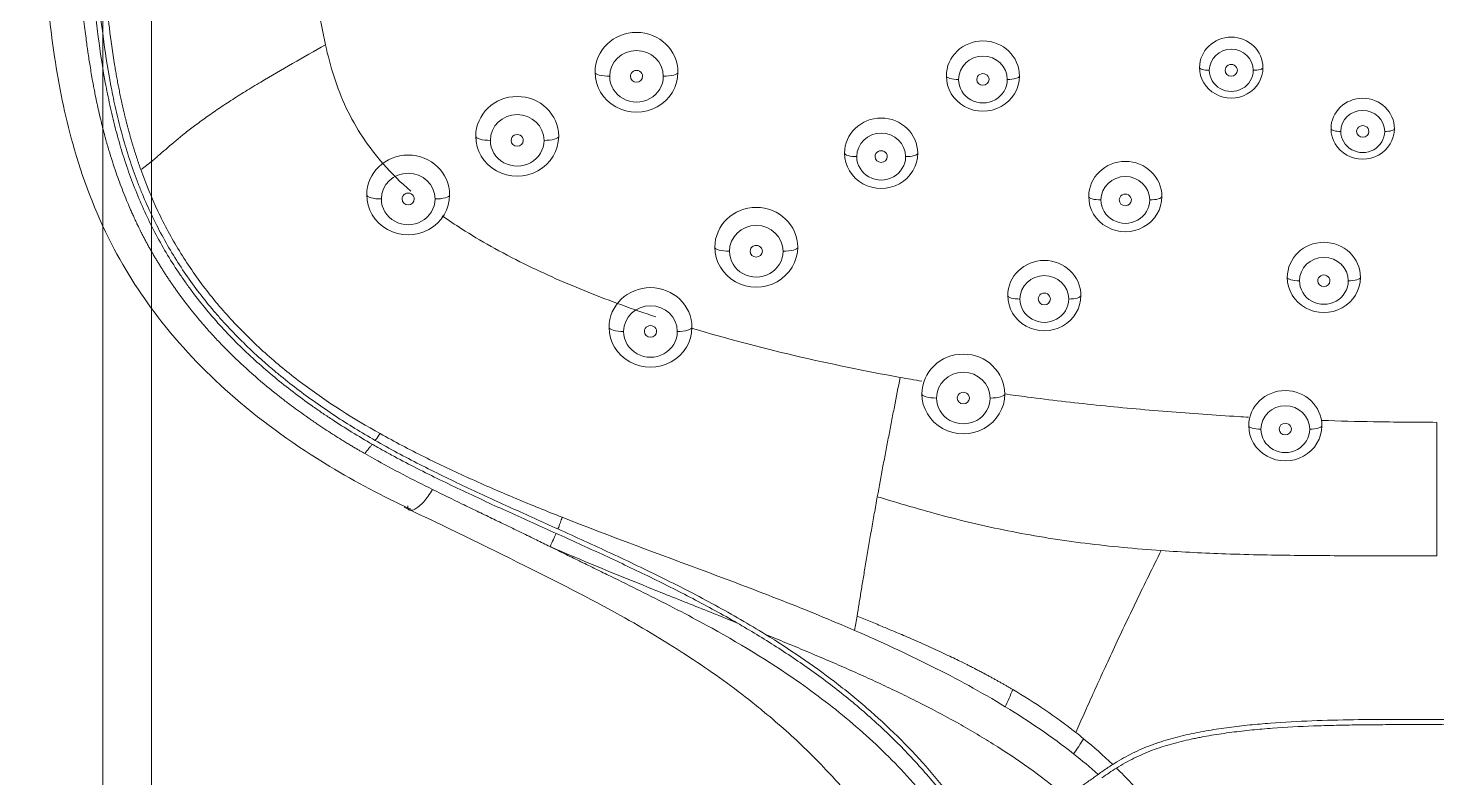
# Model space of a CAD drawing. Header units: millimetres. Extents: x -6909 to -4533, y -2578 to 782.
# Drawn here: x -5929.5 to -5871.7, y -678.6 to -647.8 of the extents above; entities that cross this region are included whole.
import ezdxf

# ---------------------------------------------------------------- set-up
doc = ezdxf.new("R2010")
doc.units = ezdxf.units.MM

msp = doc.modelspace()

# ---------------------------------------------------------------- linework, layer by layer
at = {"linetype": 'Continuous', "lineweight": 13}
msp.add_line((-5926.414, -1339.684), (-5926.414, -369.386), dxfattribs=at)
at = {"linetype": 'Continuous', "lineweight": 18}
msp.add_line((-5924.414, -369.386), (-5924.414, -1339.684), dxfattribs=at)
at = {"linetype": 'Continuous', "lineweight": 18, "extrusion": (0, 0, -1)}
for centre, major_axis, start_param, end_param in [((-5904.531, -649.643), (1.7, 0), 3.141593, 6.283185), ((-5890.326, -649.801), (1.5, 0), 3.141593, 6.283185), ((-5880.143, -649.453), (1.3, 0), 3.141593, 6.283185), ((-5904.531, -649.643), (1.7, 0), 0, 3.141593), ((-5904.531, -649.809), (-0.25, 0), 0, 3.141593), ((-5890.326, -649.801), (1.5, 0), 0, 3.141593), ((-5890.326, -649.939), (-0.25, 0), 0, 3.141593), ((-5880.143, -649.453), (1.3, 0), 0, 3.141593), ((-5880.143, -649.564), (-0.25, 0), 0, 3.141593), ((-5880.143, -649.564), (-0.25, 0), 3.141593, 6.283185), ((-5904.531, -649.809), (-0.25, 0), 3.141593, 6.283185), ((-5890.326, -649.939), (-0.25, 0), 3.141593, 6.283185), ((-5909.422, -652.271), (1.7, 0), 3.141593, 6.283185), ((-5874.753, -651.96), (1.3, 0), 3.141593, 6.283185), ((-5894.499, -652.963), (1.5, 0), 3.141593, 6.283185), ((-5874.753, -651.96), (1.3, 0), 0, 3.141593), ((-5874.753, -652.07), (-0.25, 0), 0, 3.141593), ((-5874.753, -652.07), (-0.25, 0), 3.141593, 6.283185), ((-5909.422, -652.271), (1.7, 0), 0, 3.141593), ((-5909.422, -652.437), (-0.25, 0), 0, 3.141593), ((-5909.422, -652.437), (-0.25, 0), 3.141593, 6.283185), ((-5913.893, -654.673), (1.7, 0), 3.141593, 6.283185), ((-5894.499, -652.963), (1.5, 0), 0, 3.141593), ((-5894.499, -653.101), (-0.25, 0), 0, 3.141593), ((-5894.499, -653.101), (-0.25, 0), 3.141593, 6.283185), ((-5884.488, -654.739), (1.5, 0), 3.141593, 6.283185), ((-5913.893, -654.673), (1.7, 0), 0, 3.141593), ((-5913.893, -654.839), (-0.25, 0), 0, 3.141593), ((-5913.893, -654.839), (-0.25, 0), 3.141593, 6.283185), ((-5884.488, -654.739), (1.5, 0), 0, 3.141593), ((-5884.488, -654.878), (-0.25, 0), 0, 3.141593), ((-5884.488, -654.878), (-0.25, 0), 3.141593, 6.283185), ((-5899.62, -656.816), (1.7, 0), 3.141593, 6.283185), ((-5876.346, -658.056), (1.5, 0), 3.141593, 6.283185), ((-5899.62, -656.816), (1.7, 0), 0, 3.141593), ((-5899.62, -656.982), (-0.25, 0), 0, 3.141593), ((-5899.62, -656.982), (-0.25, 0), 3.141593, 6.283185), ((-5887.809, -658.801), (1.5, 0), 3.141593, 6.283185), ((-5876.346, -658.056), (1.5, 0), 0, 3.141593), ((-5876.346, -658.194), (-0.25, 0), 0, 3.141593), ((-5876.346, -658.194), (-0.25, 0), 3.141593, 6.283185), ((-5903.958, -660.104), (1.7, 0), 3.141593, 6.283185), ((-5887.809, -658.801), (1.5, 0), 0, 3.141593), ((-5887.809, -658.939), (-0.25, 0), 0, 3.141593), ((-5887.809, -658.939), (-0.25, 0), 3.141593, 6.283185), ((-5903.958, -660.104), (1.7, 0), 0, 3.141593), ((-5903.958, -660.27), (-0.25, 0), 0, 3.141593), ((-5903.958, -660.27), (-0.25, 0), 3.141593, 6.283185), ((-5891.13, -662.835), (1.7, 0), 3.141593, 6.283185), ((-5891.13, -662.835), (1.7, 0), 0, 3.141593), ((-5891.13, -663.001), (-0.25, 0), 0, 3.141593), ((-5891.13, -663.001), (-0.25, 0), 3.141593, 6.283185), ((-5877.928, -664.135), (1.5, 0), 3.141593, 6.283185), ((-5877.928, -664.135), (1.5, 0), 0, 3.141593), ((-5877.928, -664.274), (-0.25, 0), 0, 3.141593), ((-5877.928, -664.274), (-0.25, 0), 3.141593, 6.283185)]:
    msp.add_ellipse(centre, major_axis=major_axis, ratio=0.960893, start_param=start_param, end_param=end_param, dxfattribs=at)
at = {"linetype": 'Continuous', "lineweight": 13, "extrusion": (0, 0, -1)}
for centre, major_axis, ratio, start_param, end_param in [((-5904.531, -649.809), (1.1, 0), 0.960893, 3.141593, 6.283185), ((-5890.326, -649.939), (1, 0), 0.960893, 3.141593, 6.283185), ((-5880.143, -649.564), (0.9, 0), 0.960893, 3.141593, 6.283185), ((-5905.631, -649.643), (0.6, 0), 0.276921, 1.570786, 3.141593), ((-5903.431, -649.643), (-0.6, 0), 0.276921, 3.141593, 4.712399), ((-5891.326, -649.801), (0.5, 0), 0.276921, 1.570787, 3.141593), ((-5889.326, -649.801), (-0.5, 0), 0.276921, 3.141593, 4.712399), ((-5881.043, -649.453), (0.4, 0), 0.276921, 1.570794, 3.141593), ((-5880.143, -649.564), (0.9, 0), 0.960893, 0, 3.141593), ((-5879.243, -649.453), (-0.4, 0), 0.276921, 3.141593, 4.712391), ((-5904.531, -649.809), (1.1, 0), 0.960893, 0, 3.141593), ((-5890.326, -649.939), (1, 0), 0.960893, 0, 3.141593), ((-5909.422, -652.437), (1.1, 0), 0.960893, 3.141593, 6.283185), ((-5874.753, -652.07), (0.9, 0), 0.960893, 3.141593, 6.283185), ((-5875.653, -651.96), (0.4, 0), 0.276921, 1.570794, 3.141593), ((-5874.753, -652.07), (0.9, 0), 0.960893, 0, 3.141593), ((-5873.853, -651.96), (-0.4, 0), 0.276921, 3.141593, 4.712391), ((-5910.522, -652.271), (0.6, 0), 0.276921, 1.570786, 3.141593), ((-5909.422, -652.437), (1.1, 0), 0.960893, 0, 3.141593), ((-5908.322, -652.271), (-0.6, 0), 0.276921, 3.141593, 4.712399), ((-5894.499, -653.101), (1, 0), 0.960893, 3.141593, 6.283185), ((-5895.499, -652.963), (0.5, 0), 0.276921, 1.570787, 3.141593), ((-5894.499, -653.101), (1, 0), 0.960893, 0, 3.141593), ((-5893.499, -652.963), (-0.5, 0), 0.276921, 3.141593, 4.712399), ((-5913.893, -654.839), (1.1, 0), 0.960893, 3.141593, 6.283185), ((-5884.488, -654.878), (1, 0), 0.960893, 3.141593, 6.283185), ((-5914.993, -654.673), (0.6, 0), 0.276921, 1.570786, 3.141593), ((-5913.893, -654.839), (1.1, 0), 0.960893, 0, 3.141593), ((-5912.793, -654.673), (-0.6, 0), 0.276921, 3.141593, 4.712399), ((-5885.488, -654.739), (0.5, 0), 0.276921, 1.570787, 3.141593), ((-5884.488, -654.878), (1, 0), 0.960893, 0, 3.141593), ((-5883.488, -654.739), (-0.5, 0), 0.276921, 3.141593, 4.712399), ((-5899.62, -656.982), (1.1, 0), 0.960893, 3.141593, 6.283185), ((-5900.72, -656.816), (0.6, 0), 0.276921, 1.570786, 3.141593), ((-5899.62, -656.982), (1.1, 0), 0.960893, 0, 3.141593), ((-5898.52, -656.816), (-0.6, 0), 0.276921, 3.141593, 4.712399), ((-5876.346, -658.194), (1, 0), 0.960893, 3.141593, 6.283185), ((-5887.809, -658.939), (1, 0), 0.960893, 3.141593, 6.283185), ((-5877.346, -658.056), (0.5, 0), 0.276921, 1.570787, 3.141593), ((-5876.346, -658.194), (1, 0), 0.960893, 0, 3.141593), ((-5875.346, -658.056), (-0.5, 0), 0.276921, 3.141593, 4.712399), ((-5888.809, -658.801), (0.5, 0), 0.276921, 1.570787, 3.141593), ((-5887.809, -658.939), (1, 0), 0.960893, 0, 3.141593), ((-5886.809, -658.801), (-0.5, 0), 0.276921, 3.141593, 4.712399), ((-5903.958, -660.27), (1.1, 0), 0.960893, 3.141593, 6.283185), ((-5905.058, -660.104), (0.6, 0), 0.276921, 1.570786, 3.141593), ((-5902.858, -660.104), (-0.6, 0), 0.276921, 3.141593, 4.712399), ((-5903.958, -660.27), (1.1, 0), 0.960893, 0, 3.141593), ((-5891.13, -663.001), (1.1, 0), 0.960893, 3.141593, 6.283185), ((-5892.23, -662.835), (0.6, 0), 0.276921, 1.570786, 3.141593), ((-5891.13, -663.001), (1.1, 0), 0.960893, 0, 3.141593), ((-5890.03, -662.835), (-0.6, 0), 0.276921, 3.141593, 4.712399), ((-5877.928, -664.274), (1, 0), 0.960893, 3.141593, 6.283185), ((-5878.928, -664.135), (0.5, 0), 0.276921, 1.570787, 3.141593), ((-5876.928, -664.135), (-0.5, 0), 0.276921, 3.141593, 4.712399), ((-5877.928, -664.274), (1, 0), 0.960893, 0, 3.141593)]:
    msp.add_ellipse(centre, major_axis=major_axis, ratio=ratio, start_param=start_param, end_param=end_param, dxfattribs=at)
at = {"linetype": 'Continuous', "lineweight": 18}
for points, knots in [([(-5913.781, -667.56), (-5914.933, -667.036), (-5917.45, -665.699), (-5920.97, -663.203), (-5923.996, -660.1), (-5926.282, -656.563), (-5927.685, -652.832), (-5928.413, -649.207), (-5928.981, -643.977), (-5929.201, -636.872), (-5929.419, -630.788), (-5929.475, -627.73)], [0, 0, 0, 0, 0.080001, 0.182023, 0.274525, 0.357627, 0.45375, 0.533198, 0.599698, 0.798874, 1, 1, 1, 1]), ([(-5926.809, -636.38), (-5926.808, -636.418), (-5926.805, -636.511), (-5926.799, -636.673), (-5926.792, -636.907), (-5926.784, -637.135), (-5926.777, -637.34), (-5926.772, -637.489), (-5926.766, -637.656), (-5926.759, -637.853), (-5926.75, -638.078), (-5926.739, -638.376), (-5926.721, -638.842), (-5926.693, -639.568), (-5926.654, -640.525), (-5926.609, -641.61), (-5926.557, -642.718), (-5926.496, -643.824), (-5926.432, -644.79), (-5926.362, -645.71), (-5926.277, -646.676), (-5926.143, -647.915), (-5926.009, -648.87), (-5925.913, -649.451), (-5925.893, -649.569), (-5925.872, -649.688), (-5925.851, -649.807), (-5925.829, -649.927), (-5925.807, -650.047), (-5925.784, -650.167), (-5925.76, -650.287), (-5925.736, -650.408), (-5925.712, -650.529), (-5925.687, -650.651), (-5925.661, -650.772), (-5925.634, -650.894), (-5925.607, -651.016), (-5925.579, -651.139), (-5925.551, -651.261), (-5925.521, -651.384), (-5925.492, -651.508), (-5925.461, -651.631), (-5925.429, -651.755), (-5925.397, -651.879), (-5925.364, -652.003), (-5925.33, -652.127), (-5925.296, -652.252), (-5925.26, -652.377), (-5925.224, -652.502), (-5925.187, -652.627), (-5925.149, -652.753), (-5925.11, -652.878), (-5925.07, -653.004), (-5925.03, -653.13), (-5924.988, -653.256), (-5924.945, -653.382), (-5924.902, -653.509), (-5924.872, -653.593), (-5924.857, -653.635)], [0, 0, 0, 0, 0.006652, 0.015948, 0.027889, 0.047021, 0.055232, 0.063161, 0.072765, 0.084045, 0.097001, 0.111631, 0.135454, 0.177182, 0.236792, 0.300462, 0.364177, 0.427897, 0.491105, 0.531026, 0.58664, 0.658165, 0.745647, 0.752522, 0.75942, 0.766341, 0.773285, 0.780252, 0.787241, 0.794254, 0.801289, 0.808347, 0.815428, 0.822532, 0.829658, 0.836808, 0.84398, 0.851176, 0.858394, 0.865635, 0.8729, 0.880187, 0.887498, 0.894833, 0.90219, 0.909572, 0.916977, 0.924406, 0.931858, 0.939335, 0.946836, 0.95436, 0.961909, 0.96948, 0.977075, 0.984694, 0.992335, 1, 1, 1, 1]), ([(-5915.369, -664.892), (-5915.934, -664.567), (-5916.488, -664.227), (-5917.165, -663.781), (-5917.3, -663.691), (-5917.568, -663.508), (-5917.702, -663.415), (-5918.098, -663.134), (-5918.358, -662.943), (-5919.125, -662.357), (-5919.619, -661.95), (-5920.567, -661.097), (-5921.021, -660.653), (-5921.885, -659.722), (-5922.296, -659.235), (-5922.778, -658.599), (-5922.921, -658.405), (-5923.059, -658.209), (-5923.151, -658.077), (-5923.197, -658.011), (-5923.422, -657.679), (-5923.594, -657.41), (-5924.085, -656.593), (-5924.381, -656.035), (-5924.912, -654.897), (-5925.148, -654.316), (-5925.46, -653.428), (-5925.558, -653.129), (-5925.74, -652.527), (-5925.867, -652.072), (-5925.982, -651.611), (-5926.055, -651.303), (-5926.09, -651.148), (-5926.192, -650.685), (-5926.254, -650.376), (-5926.426, -649.446), (-5926.52, -648.825), (-5926.641, -647.892), (-5926.678, -647.58), (-5926.746, -646.956), (-5926.777, -646.644), (-5926.862, -645.708), (-5926.909, -645.082), (-5926.991, -643.83), (-5927.026, -643.204), (-5927.119, -641.324), (-5927.167, -640.069), (-5927.216, -638.814)], [0, 0, 0, 0, 0.0625, 0.0625, 0.078125, 0.078125, 0.09375, 0.09375, 0.125, 0.125, 0.1875, 0.1875, 0.25, 0.25, 0.3125, 0.3125, 0.328125, 0.335938, 0.335938, 0.34375, 0.34375, 0.375, 0.375, 0.4375, 0.4375, 0.5, 0.5, 0.53125, 0.53125, 0.5625, 0.578125, 0.578125, 0.59375, 0.59375, 0.625, 0.625, 0.6875, 0.6875, 0.71875, 0.71875, 0.75, 0.75, 0.8125, 0.8125, 0.875, 0.875, 1, 1, 1, 1]), ([(-5927.016, -638.805), (-5926.992, -639.43), (-5926.968, -640.055), (-5926.917, -641.305), (-5926.889, -641.93), (-5926.827, -643.179), (-5926.791, -643.804), (-5926.73, -644.74), (-5926.708, -645.052), (-5926.66, -645.676), (-5926.635, -645.988), (-5926.55, -646.922), (-5926.485, -647.544), (-5926.324, -648.784), (-5926.23, -649.403), (-5926.088, -650.173), (-5926.058, -650.326), (-5925.997, -650.634), (-5925.9, -651.093), (-5925.72, -651.854), (-5925.552, -652.457), (-5925.371, -653.057), (-5925.274, -653.355), (-5925.118, -653.799), (-5925.064, -653.947), (-5924.953, -654.241), (-5924.78, -654.68), (-5924.593, -655.11), (-5924.329, -655.676), (-5924.189, -655.956), (-5923.896, -656.506), (-5923.743, -656.777), (-5923.26, -657.579), (-5922.909, -658.098), (-5922.338, -658.852), (-5922.141, -659.099), (-5921.885, -659.403), (-5921.833, -659.464), (-5921.729, -659.585), (-5921.572, -659.765), (-5921.412, -659.942), (-5920.87, -660.525), (-5920.414, -660.971), (-5919.879, -661.451), (-5919.819, -661.504), (-5919.698, -661.61), (-5919.638, -661.663), (-5919.456, -661.819), (-5919.088, -662.128), (-5918.712, -662.426), (-5917.949, -663.007), (-5917.426, -663.376), (-5916.355, -664.08), (-5915.807, -664.415), (-5915.248, -664.736)], [0, 0, 0, 0, 0.0625, 0.0625, 0.125, 0.125, 0.1875, 0.1875, 0.21875, 0.21875, 0.25, 0.25, 0.3125, 0.3125, 0.375, 0.375, 0.390625, 0.390625, 0.40625, 0.4375, 0.46875, 0.46875, 0.5, 0.5, 0.515625, 0.515625, 0.53125, 0.5625, 0.5625, 0.59375, 0.59375, 0.625, 0.625, 0.6875, 0.6875, 0.71875, 0.71875, 0.726563, 0.726563, 0.734375, 0.75, 0.75, 0.8125, 0.8125, 0.820313, 0.820313, 0.828125, 0.828125, 0.84375, 0.875, 0.875, 0.9375, 0.9375, 1, 1, 1, 1]), ([(-5924.857, -653.635), (-5924.65, -654.214), (-5924.299, -655.069), (-5923.883, -655.895), (-5923.59, -656.438), (-5923.128, -657.242), (-5922.425, -658.265), (-5921.839, -658.991), (-5921.436, -659.465), (-5921.229, -659.698), (-5920.59, -660.38), (-5920.141, -660.815), (-5919.205, -661.645), (-5918.718, -662.041), (-5917.212, -663.169), (-5916.146, -663.845), (-5915.045, -664.458)], [0, 0, 0, 0, 0.125, 0.1875, 0.1875, 0.25, 0.375, 0.4375, 0.4375, 0.5, 0.5, 0.625, 0.625, 0.75, 0.75, 1, 1, 1, 1]), ([(-5871.714, -663.996), (-5871.714, -664.444), (-5871.714, -665.117), (-5871.714, -666.02), (-5871.714, -666.7), (-5871.714, -667.386), (-5871.714, -668.305), (-5871.714, -669), (-5871.714, -669.466)], [0, 0, 0, 0, 0.24999, 0.374992, 0.499994, 0.624996, 0.749998, 1, 1, 1, 1]), ([(-5915.248, -664.736), (-5914.947, -664.909), (-5914.644, -665.077), (-5914.034, -665.405), (-5913.726, -665.565), (-5913.108, -665.88), (-5912.797, -666.034), (-5912.173, -666.339), (-5911.86, -666.488), (-5910.918, -666.933), (-5910.286, -667.222), (-5909.02, -667.796), (-5908.386, -668.081), (-5907.753, -668.368)], [0, 0, 0, 0, 0.125, 0.125, 0.25, 0.25, 0.375, 0.375, 0.5, 0.5, 0.75, 0.75, 1, 1, 1, 1]), ([(-5912.894, -666.749), (-5913.703, -666.348), (-5914.636, -665.869), (-5915.547, -665.351), (-5915.674, -665.277)], [0, 0, 0, 0, 0.859568, 1, 1, 1, 1]), ([(-5915.369, -664.892), (-5915.218, -664.979), (-5915.067, -665.064), (-5914.838, -665.191), (-5914.762, -665.233), (-5914.609, -665.317), (-5914.532, -665.359), (-5914.148, -665.565), (-5913.839, -665.727), (-5913.217, -666.043), (-5912.904, -666.199), (-5912.277, -666.505), (-5911.961, -666.656), (-5911.013, -667.103), (-5910.378, -667.395), (-5909.104, -667.973), (-5908.466, -668.259), (-5907.828, -668.547)], [0, 0, 0, 0, 0.0625, 0.0625, 0.09375, 0.09375, 0.125, 0.125, 0.25, 0.25, 0.375, 0.375, 0.5, 0.5, 0.75, 0.75, 1, 1, 1, 1]), ([(-5908.077, -669.09), (-5908.262, -668.999), (-5908.648, -668.808), (-5909.239, -668.52), (-5909.849, -668.225), (-5910.459, -667.931), (-5911.069, -667.638), (-5911.882, -667.246), (-5912.49, -666.949), (-5912.894, -666.749)], [0, 0, 0, 0, 0.115253, 0.241644, 0.368035, 0.494426, 0.620818, 0.747209, 1, 1, 1, 1]), ([(-5889.216, -700.451), (-5889.24, -698.775), (-5889.45, -695.611), (-5890.106, -691.143), (-5891.196, -687.272), (-5892.709, -683.755), (-5894.56, -680.76), (-5896.547, -678.397), (-5898.114, -676.877), (-5899.196, -675.947), (-5900.476, -674.915), (-5902.412, -673.541), (-5905.48, -671.695), (-5909.427, -669.709), (-5912.395, -668.251), (-5914.059, -667.475)], [0, 0, 0, 0, 0.111115, 0.2116, 0.301481, 0.380763, 0.469056, 0.539275, 0.591359, 0.618346, 0.636859, 0.704228, 0.778708, 0.877441, 1, 1, 1, 1]), ([(-5913.91, -667.425), (-5913.911, -667.49), (-5913.904, -667.575), (-5913.827, -667.598), (-5913.804, -667.6)], [0, 0, 0, 0, 0.757159, 1, 1, 1, 1]), ([(-5907.578, -667.889), (-5905.589, -668.674), (-5903.578, -669.406), (-5900.564, -670.532), (-5899.56, -670.911), (-5898.064, -671.499), (-5897.567, -671.698), (-5896.577, -672.104), (-5896.085, -672.311), (-5895.586, -672.528)], [0, 0, 0, 0, 0.5, 0.5, 0.75, 0.75, 0.875, 0.875, 1, 1, 1, 1]), ([(-5900.412, -672.217), (-5901.009, -671.873), (-5901.614, -671.542), (-5902.53, -671.062), (-5902.837, -670.905), (-5903.453, -670.595), (-5903.763, -670.442), (-5904.693, -669.99), (-5905.318, -669.696), (-5906.571, -669.116), (-5907.199, -668.831), (-5907.828, -668.547)], [0, 0, 0, 0, 0.25, 0.25, 0.375, 0.375, 0.5, 0.5, 0.75, 0.75, 1, 1, 1, 1]), ([(-5899.241, -672.69), (-5899.918, -672.273), (-5900.607, -671.876), (-5901.655, -671.304), (-5902.007, -671.118), (-5902.714, -670.751), (-5903.069, -670.572), (-5904.139, -670.041), (-5904.858, -669.698), (-5906.302, -669.025), (-5907.027, -668.696), (-5907.753, -668.368)], [0, 0, 0, 0, 0.25, 0.25, 0.375, 0.375, 0.5, 0.5, 0.75, 0.75, 1, 1, 1, 1]), ([(-5883.017, -669.253), (-5883.188, -669.597), (-5883.529, -670.286), (-5884.205, -671.671), (-5884.851, -673.03), (-5885.429, -674.28), (-5885.824, -675.15), (-5886.183, -675.952), (-5886.407, -676.456), (-5886.52, -676.708)], [0, 0, 0, 0, 0.125001, 0.25, 0.499999, 0.624998, 0.749998, 0.874997, 1, 1, 1, 1]), ([(-5871.714, -669.466), (-5872.635, -669.466), (-5874.478, -669.467), (-5877.358, -669.46), (-5880.228, -669.407), (-5882.132, -669.314), (-5883.017, -669.253)], [0, 0, 0, 0, 0.258225, 0.516449, 0.774674, 1, 1, 1, 1]), ([(-5885.315, -696.788), (-5885.336, -696.632), (-5885.358, -696.475), (-5885.404, -696.162), (-5885.427, -696.006), (-5885.499, -695.538), (-5885.55, -695.227), (-5885.656, -694.606), (-5885.713, -694.297), (-5885.83, -693.679), (-5885.892, -693.372), (-5886.086, -692.451), (-5886.226, -691.841), (-5886.531, -690.629), (-5886.696, -690.027), (-5887.053, -688.832), (-5887.244, -688.238), (-5887.657, -687.06), (-5887.879, -686.476), (-5888.237, -685.607), (-5888.36, -685.319), (-5888.616, -684.746), (-5888.749, -684.461), (-5888.921, -684.106), (-5888.955, -684.035), (-5889.025, -683.894), (-5889.13, -683.683), (-5889.238, -683.473), (-5889.457, -683.056), (-5889.607, -682.782), (-5890.069, -681.968), (-5890.395, -681.438), (-5891.083, -680.406), (-5891.445, -679.902), (-5892.207, -678.924), (-5892.607, -678.448), (-5893.237, -677.755), (-5893.451, -677.528), (-5893.781, -677.192), (-5893.892, -677.081), (-5894.116, -676.86), (-5894.229, -676.751), (-5894.801, -676.21), (-5895.271, -675.796), (-5896.238, -675), (-5896.734, -674.619), (-5897.75, -673.886), (-5898.269, -673.535), (-5899.326, -672.858), (-5899.865, -672.532), (-5900.412, -672.217)], [0, 0, 0, 0, 0.015625, 0.015625, 0.03125, 0.03125, 0.0625, 0.0625, 0.09375, 0.09375, 0.125, 0.125, 0.1875, 0.1875, 0.25, 0.25, 0.3125, 0.3125, 0.375, 0.375, 0.40625, 0.40625, 0.4375, 0.4375, 0.445312, 0.445312, 0.453125, 0.46875, 0.46875, 0.5, 0.5, 0.5625, 0.5625, 0.625, 0.625, 0.6875, 0.6875, 0.71875, 0.71875, 0.734375, 0.734375, 0.75, 0.75, 0.8125, 0.8125, 0.875, 0.875, 0.9375, 0.9375, 1, 1, 1, 1]), ([(-5895.489, -671.939), (-5895.398, -671.977), (-5895.215, -672.051), (-5894.942, -672.164), (-5894.669, -672.276), (-5894.412, -672.383), (-5894.049, -672.534), (-5893.669, -672.694), (-5893.236, -672.88), (-5892.863, -673.043), (-5892.475, -673.217), (-5892.106, -673.386), (-5891.773, -673.542), (-5891.476, -673.685), (-5891.215, -673.812), (-5891.031, -673.903), (-5890.91, -673.964), (-5890.836, -674.001), (-5890.753, -674.044), (-5890.644, -674.1), (-5890.513, -674.168), (-5890.365, -674.246), (-5890.221, -674.323), (-5890.084, -674.396), (-5889.956, -674.465), (-5889.833, -674.533), (-5889.71, -674.6), (-5889.588, -674.669), (-5889.466, -674.738), (-5889.345, -674.808), (-5889.224, -674.879), (-5889.144, -674.926), (-5889.104, -674.95)], [0, 0, 0, 0, 0.041821, 0.083645, 0.125471, 0.167297, 0.201953, 0.292182, 0.342527, 0.402101, 0.465151, 0.522706, 0.574767, 0.621329, 0.66239, 0.697949, 0.708335, 0.720117, 0.733294, 0.747866, 0.772111, 0.795803, 0.818941, 0.841528, 0.86133, 0.881134, 0.90094, 0.920748, 0.940557, 0.960369, 0.980183, 1, 1, 1, 1]), ([(-5899.241, -672.69), (-5898.753, -672.991), (-5898.273, -673.301), (-5897.331, -673.945), (-5896.868, -674.279), (-5896.189, -674.799), (-5895.965, -674.976), (-5895.633, -675.246), (-5895.523, -675.337), (-5895.305, -675.521), (-5895.196, -675.614), (-5894.656, -676.081), (-5894.238, -676.468), (-5893.427, -677.267), (-5893.035, -677.679), (-5892.563, -678.212), (-5892.469, -678.32), (-5892.284, -678.536), (-5892.192, -678.646), (-5891.92, -678.976), (-5891.743, -679.199), (-5891.223, -679.876), (-5890.892, -680.339), (-5890.261, -681.286), (-5889.961, -681.771), (-5889.675, -682.266)], [0, 0, 0, 0, 0.125, 0.125, 0.25, 0.25, 0.3125, 0.3125, 0.34375, 0.34375, 0.375, 0.375, 0.5, 0.5, 0.625, 0.625, 0.65625, 0.65625, 0.6875, 0.6875, 0.75, 0.75, 0.875, 0.875, 1, 1, 1, 1]), ([(-5858.423, -678.021), (-5858.541, -677.945), (-5858.66, -677.873), (-5858.902, -677.734), (-5859.024, -677.668), (-5859.271, -677.543), (-5859.397, -677.483), (-5859.65, -677.371), (-5859.779, -677.318), (-5860.039, -677.218), (-5860.171, -677.171), (-5860.437, -677.083), (-5860.571, -677.042), (-5860.843, -676.964), (-5860.979, -676.928), (-5861.187, -676.877), (-5861.256, -676.861), (-5861.395, -676.829), (-5861.465, -676.813), (-5861.814, -676.738), (-5862.095, -676.686), (-5862.656, -676.592), (-5862.937, -676.552), (-5863.501, -676.479), (-5863.783, -676.448), (-5864.347, -676.392), (-5864.629, -676.368), (-5865.195, -676.325), (-5865.478, -676.307), (-5866.044, -676.276), (-5866.327, -676.262), (-5867.178, -676.228), (-5867.745, -676.213), (-5868.881, -676.191), (-5869.449, -676.185), (-5870.585, -676.178), (-5871.154, -676.176), (-5872.291, -676.174), (-5872.86, -676.173), (-5873.996, -676.176), (-5874.565, -676.179), (-5875.701, -676.197), (-5876.269, -676.211), (-5877.404, -676.255), (-5877.972, -676.285), (-5878.68, -676.339), (-5878.822, -676.351), (-5879.105, -676.376), (-5879.247, -676.389), (-5879.672, -676.432), (-5879.954, -676.465), (-5880.515, -676.539), (-5880.795, -676.581), (-5881.351, -676.677), (-5881.628, -676.73), (-5882.177, -676.851), (-5882.45, -676.919), (-5882.856, -677.036), (-5882.991, -677.078), (-5883.191, -677.145), (-5883.258, -677.168), (-5883.391, -677.216), (-5883.457, -677.241), (-5883.653, -677.317), (-5883.782, -677.37), (-5884.037, -677.484), (-5884.162, -677.544), (-5884.532, -677.732), (-5884.772, -677.871), (-5885.006, -678.021)], [0, 0, 0, 0, 0.015625, 0.015625, 0.03125, 0.03125, 0.046875, 0.046875, 0.0625, 0.0625, 0.078125, 0.078125, 0.09375, 0.09375, 0.109375, 0.109375, 0.117188, 0.117188, 0.125, 0.125, 0.15625, 0.15625, 0.1875, 0.1875, 0.21875, 0.21875, 0.25, 0.25, 0.28125, 0.28125, 0.3125, 0.3125, 0.375, 0.375, 0.4375, 0.4375, 0.5, 0.5, 0.5625, 0.5625, 0.625, 0.625, 0.6875, 0.6875, 0.75, 0.75, 0.765625, 0.765625, 0.78125, 0.78125, 0.8125, 0.8125, 0.84375, 0.84375, 0.875, 0.875, 0.90625, 0.90625, 0.921875, 0.921875, 0.929688, 0.929688, 0.9375, 0.9375, 0.953125, 0.953125, 0.96875, 0.96875, 1, 1, 1, 1]), ([(-5884.851, -678.169), (-5884.618, -678.023), (-5884.379, -677.888), (-5884.012, -677.705), (-5883.888, -677.648), (-5883.638, -677.539), (-5883.511, -677.488), (-5883.126, -677.343), (-5882.863, -677.259), (-5882.33, -677.108), (-5882.058, -677.042), (-5881.715, -676.968), (-5881.646, -676.954), (-5881.509, -676.926), (-5881.44, -676.913), (-5881.233, -676.873), (-5881.095, -676.849), (-5880.68, -676.78), (-5880.403, -676.739), (-5879.848, -676.668), (-5879.57, -676.636), (-5879.013, -676.581), (-5878.734, -676.557), (-5877.896, -676.494), (-5877.336, -676.465), (-5876.495, -676.433), (-5876.214, -676.425), (-5875.653, -676.411), (-5875.372, -676.406), (-5874.809, -676.397), (-5874.528, -676.394), (-5873.966, -676.39), (-5873.685, -676.389), (-5872.841, -676.387), (-5872.279, -676.388), (-5871.155, -676.39), (-5870.592, -676.392), (-5869.468, -676.399), (-5868.906, -676.405), (-5868.063, -676.421), (-5867.782, -676.427), (-5867.22, -676.443), (-5866.938, -676.452), (-5866.096, -676.485), (-5865.535, -676.515), (-5864.696, -676.577), (-5864.416, -676.601), (-5863.859, -676.655), (-5863.58, -676.686), (-5863.024, -676.756), (-5862.747, -676.795), (-5862.332, -676.863), (-5862.194, -676.886), (-5861.918, -676.937), (-5861.78, -676.964), (-5861.368, -677.051), (-5861.097, -677.116), (-5860.563, -677.264), (-5860.301, -677.348), (-5859.916, -677.491), (-5859.79, -677.542), (-5859.539, -677.65), (-5859.415, -677.707), (-5859.171, -677.829), (-5859.05, -677.892), (-5858.812, -678.026), (-5858.694, -678.096), (-5858.577, -678.169)], [0, 0, 0, 0, 0.03125, 0.03125, 0.046875, 0.046875, 0.0625, 0.0625, 0.09375, 0.09375, 0.125, 0.125, 0.132813, 0.132813, 0.140625, 0.140625, 0.15625, 0.15625, 0.1875, 0.1875, 0.21875, 0.21875, 0.25, 0.25, 0.3125, 0.3125, 0.34375, 0.34375, 0.375, 0.375, 0.40625, 0.40625, 0.4375, 0.4375, 0.5, 0.5, 0.5625, 0.5625, 0.625, 0.625, 0.65625, 0.65625, 0.6875, 0.6875, 0.75, 0.75, 0.78125, 0.78125, 0.8125, 0.8125, 0.84375, 0.84375, 0.859375, 0.859375, 0.875, 0.875, 0.90625, 0.90625, 0.9375, 0.9375, 0.953125, 0.953125, 0.96875, 0.96875, 0.984375, 0.984375, 1, 1, 1, 1]), ([(-5885.602, -678.429), (-5885.534, -678.38), (-5885.466, -678.332), (-5885.268, -678.194), (-5885.138, -678.106), (-5885.006, -678.021)], [0, 0, 0, 0, 0.342255, 0.342255, 1, 1, 1, 1]), ([(-5886.894, -679.375), (-5886.792, -679.292), (-5886.689, -679.212), (-5886.531, -679.094), (-5886.479, -679.055), (-5886.372, -678.977), (-5886.318, -678.938), (-5886.21, -678.862), (-5886.156, -678.823), (-5886.046, -678.747), (-5885.991, -678.708), (-5885.908, -678.649), (-5885.88, -678.63), (-5885.824, -678.59), (-5885.797, -678.569), (-5885.741, -678.529), (-5885.713, -678.509), (-5885.657, -678.469), (-5885.629, -678.449), (-5885.602, -678.429)], [0, 0, 0, 0, 0.25, 0.25, 0.375, 0.375, 0.5, 0.5, 0.625, 0.625, 0.75, 0.75, 0.8125, 0.8125, 0.875, 0.875, 0.9375, 0.9375, 1, 1, 1, 1]), ([(-5885.446, -678.569), (-5885.347, -678.499), (-5885.249, -678.431), (-5885.051, -678.298), (-5884.952, -678.232), (-5884.851, -678.169)], [0, 0, 0, 0, 0.499032, 0.499032, 1, 1, 1, 1])]:
    msp.add_open_spline(points, degree=3, knots=knots, dxfattribs=at)
at = {"linetype": 'Continuous', "lineweight": 13}
for points, knots in [([(-5915.674, -665.277), (-5915.705, -665.259), (-5915.773, -665.22), (-5915.881, -665.157), (-5916.003, -665.086), (-5916.139, -665.005), (-5916.288, -664.916), (-5916.451, -664.817), (-5916.663, -664.686), (-5916.926, -664.522), (-5917.237, -664.321), (-5917.5, -664.147), (-5917.793, -663.948), (-5918.193, -663.67), (-5918.6, -663.373), (-5918.976, -663.087), (-5919.29, -662.843), (-5919.871, -662.375), (-5920.626, -661.717), (-5921.342, -661.022), (-5921.862, -660.473), (-5922.151, -660.151), (-5922.378, -659.888), (-5922.574, -659.655), (-5922.76, -659.426), (-5922.911, -659.234), (-5923.006, -659.111), (-5923.101, -658.987), (-5923.194, -658.862), (-5923.287, -658.736), (-5923.378, -658.61), (-5923.468, -658.483), (-5923.557, -658.356), (-5923.645, -658.228), (-5923.732, -658.099), (-5923.818, -657.969), (-5923.903, -657.839), (-5923.986, -657.708), (-5924.069, -657.576), (-5924.15, -657.444), (-5924.231, -657.312), (-5924.31, -657.178), (-5924.388, -657.044), (-5924.464, -656.91), (-5924.54, -656.774), (-5924.614, -656.639), (-5924.687, -656.502), (-5924.759, -656.365), (-5924.813, -656.261), (-5924.855, -656.179), (-5924.891, -656.106), (-5924.946, -655.994), (-5925.006, -655.869), (-5925.074, -655.725), (-5925.144, -655.576), (-5925.22, -655.407), (-5925.319, -655.183), (-5925.444, -654.888), (-5925.641, -654.398), (-5925.893, -653.711), (-5926.081, -653.125), (-5926.186, -652.771), (-5926.205, -652.706), (-5926.224, -652.64), (-5926.243, -652.574), (-5926.262, -652.509), (-5926.28, -652.443), (-5926.298, -652.377), (-5926.317, -652.31), (-5926.334, -652.244), (-5926.352, -652.178), (-5926.37, -652.111), (-5926.387, -652.044), (-5926.404, -651.978), (-5926.421, -651.911), (-5926.435, -651.857), (-5926.449, -651.801), (-5926.465, -651.737), (-5926.487, -651.648), (-5926.514, -651.537), (-5926.544, -651.41), (-5926.576, -651.268), (-5926.608, -651.127), (-5926.639, -650.985), (-5926.662, -650.871), (-5926.687, -650.755), (-5926.718, -650.606), (-5926.758, -650.403), (-5926.798, -650.193), (-5926.841, -649.959), (-5926.887, -649.695), (-5926.936, -649.395), (-5926.982, -649.105), (-5927.02, -648.847), (-5927.057, -648.589), (-5927.095, -648.306), (-5927.14, -647.952), (-5927.19, -647.526), (-5927.243, -647.028), (-5927.306, -646.379), (-5927.371, -645.603), (-5927.418, -644.94), (-5927.448, -644.473), (-5927.467, -644.179), (-5927.488, -643.823), (-5927.512, -643.404), (-5927.537, -642.924), (-5927.564, -642.388), (-5927.592, -641.817), (-5927.614, -641.315), (-5927.639, -640.728), (-5927.661, -640.208), (-5927.685, -639.617), (-5927.707, -639.064), (-5927.735, -638.341), (-5927.768, -637.448), (-5927.791, -636.796), (-5927.804, -636.441)], [0, 0, 0, 0, 0.0032, 0.006885, 0.011053, 0.015706, 0.020843, 0.026464, 0.032569, 0.042897, 0.053849, 0.065424, 0.070786, 0.085223, 0.108733, 0.11543, 0.127202, 0.144051, 0.181813, 0.216288, 0.233054, 0.249426, 0.255017, 0.264126, 0.276752, 0.281418, 0.286084, 0.29075, 0.295415, 0.30008, 0.304745, 0.309409, 0.314073, 0.318737, 0.3234, 0.328062, 0.332725, 0.337386, 0.342048, 0.346709, 0.351369, 0.356029, 0.360688, 0.365348, 0.370006, 0.374665, 0.379323, 0.38398, 0.388638, 0.389869, 0.392321, 0.395992, 0.401191, 0.404827, 0.410421, 0.416015, 0.42161, 0.43259, 0.445027, 0.469464, 0.498848, 0.500909, 0.502972, 0.505038, 0.507105, 0.509175, 0.511247, 0.513322, 0.515399, 0.517478, 0.519559, 0.521643, 0.523729, 0.525818, 0.527908, 0.530002, 0.530825, 0.533163, 0.536013, 0.539144, 0.543537, 0.54793, 0.552321, 0.55671, 0.561099, 0.562924, 0.567534, 0.574929, 0.581665, 0.587032, 0.59654, 0.606052, 0.614676, 0.623297, 0.629764, 0.638413, 0.649244, 0.662259, 0.677459, 0.694842, 0.721619, 0.748292, 0.755338, 0.764282, 0.775112, 0.787826, 0.80243, 0.818945, 0.836685, 0.854434, 0.864752, 0.890202, 0.90182, 0.91861, 0.940569, 0.967697, 1, 1, 1, 1]), ([(-5924.857, -653.635), (-5924.821, -653.61), (-5924.785, -653.585), (-5924.711, -653.531), (-5924.598, -653.447), (-5924.48, -653.351), (-5924.355, -653.248), (-5924.312, -653.212), (-5924.224, -653.138), (-5924.089, -653.022), (-5923.744, -652.724), (-5923.393, -652.426), (-5922.996, -652.107), (-5922.856, -651.996), (-5922.559, -651.77), (-5922.246, -651.538), (-5921.901, -651.296), (-5921.632, -651.113), (-5921.54, -651.052), (-5921.354, -650.928), (-5921.069, -650.742), (-5920.671, -650.49), (-5920.361, -650.3), (-5920.153, -650.174), (-5919.206, -649.603), (-5918.184, -649.026), (-5917.287, -648.516)], [0, 0, 0, 0, 0.03125, 0.03125, 0.0625, 0.125, 0.125, 0.15625, 0.15625, 0.1875, 0.25, 0.375, 0.375, 0.4375, 0.4375, 0.5, 0.5625, 0.5625, 0.59375, 0.59375, 0.625, 0.6875, 0.71875, 0.71875, 0.75, 1, 1, 1, 1]), ([(-5917.287, -648.516), (-5917.087, -649.404), (-5916.554, -651.162), (-5915.23, -653.153), (-5914.19, -654.169), (-5913.79, -654.517)], [0, 0, 0, 0, 0.388953, 0.777906, 1, 1, 1, 1]), ([(-5912.499, -655.525), (-5912.236, -655.711), (-5911.58, -656.152), (-5910.536, -656.776), (-5908.738, -657.721), (-5906.506, -658.699), (-5904.678, -659.359), (-5903.742, -659.669)], [0, 0, 0, 0, 0.10678, 0.261827, 0.416874, 0.704389, 1, 1, 1, 1]), ([(-5902.285, -660.13), (-5900.889, -660.551), (-5898.054, -661.299), (-5895.175, -661.889), (-5893.72, -662.153)], [0, 0, 0, 0, 0.496758, 1, 1, 1, 1]), ([(-5894.656, -667.047), (-5894.656, -667.047), (-5894.581, -666.629), (-5894.465, -666.004), (-5894.309, -665.18), (-5894.191, -664.568), (-5894.074, -663.961), (-5893.917, -663.155), (-5893.799, -662.553), (-5893.72, -662.153)], [0, 0, 0, 0, 0.000013, 0.250021, 0.375024, 0.500028, 0.625032, 0.750036, 1, 1, 1, 1]), ([(-5889.446, -662.831), (-5889.132, -662.875), (-5887.907, -663.038), (-5885.695, -663.296), (-5882.772, -663.566), (-5880.674, -663.712), (-5879.572, -663.775), (-5879.431, -663.783)], [0, 0, 0, 0, 0.100017, 0.386013, 0.672009, 0.958006, 1, 1, 1, 1]), ([(-5876.431, -663.917), (-5875.71, -663.941), (-5874.106, -663.981), (-5872.571, -663.993), (-5871.714, -663.996)], [0, 0, 0, 0, 0.440645, 1, 1, 1, 1]), ([(-5915.045, -664.458), (-5915.11, -664.553), (-5915.157, -664.619), (-5915.246, -664.734), (-5915.248, -664.736)], [0, 0, 0, 0, 0.980906, 1, 1, 1, 1]), ([(-5915.37, -664.892), (-5915.379, -664.904), (-5915.39, -664.917), (-5915.411, -664.945), (-5915.422, -664.959), (-5915.457, -665.003), (-5915.531, -665.097), (-5915.616, -665.204), (-5915.674, -665.277)], [0, 0, 0, 0, 0.125, 0.125, 0.25, 0.25, 0.5, 1, 1, 1, 1]), ([(-5913.804, -667.6), (-5913.757, -667.604), (-5913.602, -667.568), (-5913.251, -667.293), (-5913.01, -666.932), (-5912.894, -666.749)], [0, 0, 0, 0, 0.253535, 0.626781, 1, 1, 1, 1]), ([(-5895.489, -671.939), (-5895.461, -671.773), (-5895.407, -671.441), (-5895.321, -670.916), (-5895.228, -670.35), (-5895.093, -669.538), (-5894.941, -668.65), (-5894.78, -667.735), (-5894.698, -667.276), (-5894.656, -667.047)], [0, 0, 0, 0, 0.125, 0.25, 0.375, 0.5, 0.75, 0.875, 1, 1, 1, 1]), ([(-5883.017, -669.253), (-5884.063, -669.181), (-5885.105, -669.083), (-5886.639, -668.891), (-5887.145, -668.819), (-5888.145, -668.659), (-5888.639, -668.572), (-5890.098, -668.286), (-5891.041, -668.065), (-5892.875, -667.579), (-5893.767, -667.313), (-5894.656, -667.047)], [0, 0, 0, 0, 0.25, 0.25, 0.375, 0.375, 0.5, 0.5, 0.75, 0.75, 1, 1, 1, 1]), ([(-5907.578, -667.889), (-5907.607, -667.967), (-5907.639, -668.064), (-5907.68, -668.179), (-5907.704, -668.244), (-5907.713, -668.266), (-5907.731, -668.315), (-5907.742, -668.34), (-5907.753, -668.368)], [0, 0, 0, 0, 0.5, 0.75, 0.75, 0.875, 0.875, 1, 1, 1, 1]), ([(-5907.828, -668.547), (-5907.836, -668.565), (-5907.844, -668.584), (-5907.862, -668.623), (-5907.889, -668.684), (-5907.96, -668.839), (-5908.029, -668.988), (-5908.077, -669.089)], [0, 0, 0, 0, 0.125, 0.125, 0.25, 0.5, 1, 1, 1, 1]), ([(-5908.077, -669.089), (-5908.059, -669.098), (-5907.839, -669.207), (-5907.416, -669.415), (-5906.808, -669.713), (-5906.2, -670.01), (-5905.39, -670.407), (-5904.372, -670.907), (-5903.177, -671.507), (-5901.016, -672.641), (-5898.504, -674.13), (-5895.763, -676.198), (-5893.634, -678.192), (-5891.764, -680.435), (-5890.234, -682.919), (-5889.019, -685.575), (-5887.725, -689.26), (-5886.96, -693.078), (-5886.674, -695.97), (-5886.603, -696.912)], [0, 0, 0, 0, 0.001638, 0.020268, 0.038897, 0.057526, 0.076155, 0.113413, 0.150672, 0.18793, 0.305621, 0.383096, 0.460571, 0.538045, 0.61552, 0.692995, 0.770469, 0.925419, 1, 1, 1, 1]), ([(-5900.412, -672.217), (-5901.052, -671.959), (-5901.693, -671.703), (-5902.975, -671.191), (-5904.898, -670.423), (-5906.812, -669.637), (-5908.077, -669.09)], [0, 0, 0, 0, 0.25, 0.25, 0.5, 1, 1, 1, 1]), ([(-5886.894, -679.375), (-5887.782, -678.611), (-5888.733, -677.927), (-5889.967, -677.144), (-5890.216, -676.991), (-5890.718, -676.691), (-5891.476, -676.251), (-5892.249, -675.838), (-5893.03, -675.439), (-5893.292, -675.308), (-5893.817, -675.051), (-5894.213, -674.862), (-5894.61, -674.678), (-5894.875, -674.556), (-5895.272, -674.374), (-5895.671, -674.197), (-5896.074, -674.02), (-5896.209, -673.961), (-5896.48, -673.843), (-5896.89, -673.667), (-5897.304, -673.492), (-5897.857, -673.26), (-5898.134, -673.145), (-5898.687, -672.916), (-5898.964, -672.803), (-5899.241, -672.69)], [0, 0, 0, 0, 0.25, 0.25, 0.3125, 0.3125, 0.375, 0.5, 0.5, 0.5625, 0.5625, 0.625, 0.65625, 0.65625, 0.6875, 0.75, 0.75, 0.78125, 0.78125, 0.8125, 0.875, 0.875, 0.9375, 0.9375, 1, 1, 1, 1]), ([(-5895.586, -672.528), (-5895.062, -672.755), (-5894.531, -672.992), (-5893.48, -673.479), (-5892.96, -673.729), (-5891.413, -674.503), (-5890.396, -675.054), (-5889.409, -675.656)], [0, 0, 0, 0, 0.25, 0.25, 0.5, 0.5, 1, 1, 1, 1])]:
    msp.add_open_spline(points, degree=3, knots=knots, dxfattribs=at)
for points in [[(-5917.583, -646.915), (-5917.502, -647.452), (-5917.405, -647.986), (-5917.287, -648.516)], [(-5893.72, -662.153), (-5893.425, -662.205), (-5893.13, -662.257), (-5892.833, -662.307)], [(-5895.586, -672.528), (-5895.554, -672.337), (-5895.521, -672.137), (-5895.489, -671.939)], [(-5889.104, -674.95), (-5889.199, -675.19), (-5889.296, -675.431), (-5889.408, -675.656)], [(-5889.104, -674.95), (-5888.207, -675.482), (-5887.339, -676.063), (-5886.52, -676.708)], [(-5889.409, -675.656), (-5888.44, -676.246), (-5887.499, -676.885), (-5886.61, -677.586)], [(-5886.52, -676.708), (-5886.412, -676.792), (-5886.306, -676.878), (-5886.2, -676.965)], [(-5886.2, -676.965), (-5886.332, -677.175), (-5886.463, -677.386), (-5886.61, -677.586)], [(-5886.2, -676.965), (-5885.789, -677.302), (-5885.39, -677.653), (-5885.006, -678.02)], [(-5886.61, -677.586), (-5886.265, -677.858), (-5885.929, -678.138), (-5885.601, -678.429)], [(-5884.852, -678.169), (-5884.439, -678.572), (-5884.043, -678.992), (-5883.669, -679.431)]]:
    msp.add_open_spline(points, degree=3, dxfattribs=at)
at = {"linetype": 'Continuous', "lineweight": 18}
msp.add_open_spline([(-5915.045, -664.458), (-5914.448, -664.791), (-5913.236, -665.425), (-5911.377, -666.302), (-5909.489, -667.122), (-5908.216, -667.637), (-5907.578, -667.889)], degree=3, dxfattribs=at)

doc.saveas('drawing.dxf')
